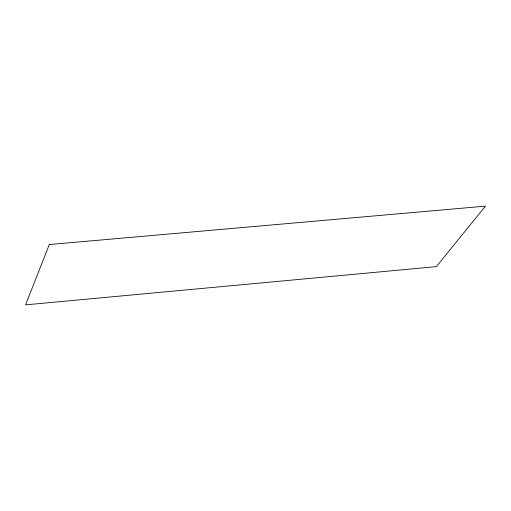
<?xml version="1.0" encoding="UTF-8"?>
<svg xmlns="http://www.w3.org/2000/svg" width="511" height="511" viewBox="0 0 511 511"><rect width="100%" height="100%" fill="white"/><g stroke="black" fill="none" stroke-linecap="round" stroke-linejoin="round"><path stroke-width="0.77" d="M49.312 244.545L25.55 304.863L436.337 266.633L485.45 206.137L49.312 244.545"/></g></svg>
